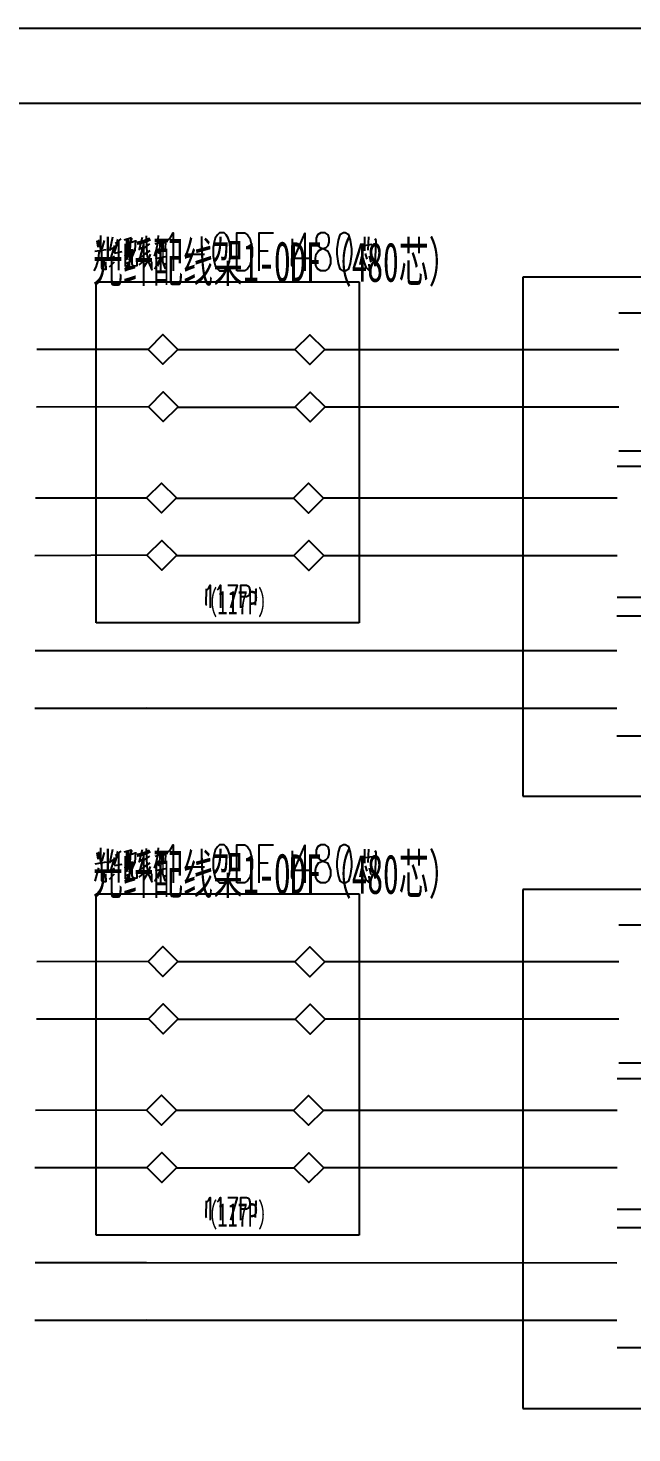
# Model space of a CAD drawing. Header units: metres. Extents: x 17 to 1757, y 17 to 1207.
# Drawn here: x 301 to 528, y 678 to 1207 of the extents above; entities that cross this region are included whole.
import ezdxf

# ---------------------------------------------------------------- set-up
doc = ezdxf.new("R2010")
doc.units = ezdxf.units.M
for name, color, linetype in [('LINES', 7, 'Continuous'), ('POLYLINES', 4, 'Continuous'), ('RECTS', 7, 'Continuous'), ('TEXTS', 3, 'Continuous')]:
    doc.layers.add(name, color=color, linetype=linetype)

msp = doc.modelspace()

# ---------------------------------------------------------------- linework, layer by layer
at = {"layer": 'LINES'}
for p, q in [((1672.37, 1179.07), (87.79, 1179.07)), ((328.34, 1129.25), (328.34, 1123.63)), ((332.81, 1128.67), (331.8, 1123.92)), ((335.98, 1127.95), (333.82, 1126.22)), ((337.27, 1127.66), (340.01, 1128.53)), ((338.71, 1127.81), (338.71, 1122.05)), ((344.04, 1128.53), (342.89, 1124.06)), ((346.34, 1128.38), (346.92, 1127.23)), ((350.09, 1129.25), (349.8, 1126.22)), ((405.24, 1130.26), (405.24, 1116)), ((427.7, 1128.82), (427.7, 1123.49)), ((429.29, 1128.82), (429, 1123.78)), ((330.5, 1123.92), (326.18, 1123.2)), ((327.48, 1124.93), (327.05, 1127.23)), ((328.92, 1124.21), (329.78, 1127.38)), ((331.66, 1123.63), (333.1, 1124.64)), ((333.53, 1125.5), (332.09, 1120.61)), ((333.53, 1122.62), (336.41, 1123.2)), ((335.11, 1127.09), (335.11, 1116.14)), ((337.56, 1126.08), (337.56, 1117.58)), ((337.56, 1125.36), (339.29, 1125.79)), ((339.43, 1126.08), (339.14, 1117.44)), ((340.01, 1126.8), (341.45, 1127.23)), ((341.45, 1123.78), (340.15, 1123.34)), ((341.45, 1127.52), (341.3, 1123.78)), ((342.74, 1123.92), (344.04, 1124.78)), ((344.47, 1125.94), (343.18, 1120.9)), ((344.9, 1124.64), (346.92, 1126.08)), ((344.9, 1122.19), (347.06, 1123.63)), ((348.94, 1126.08), (350.81, 1126.51)), ((350.95, 1123.06), (350.95, 1115.86)), ((351.38, 1127.23), (351.38, 1123.06)), ((351.38, 1126.37), (352.82, 1126.66)), ((352.82, 1124.06), (351.38, 1123.78)), ((352.82, 1127.09), (352.68, 1124.06)), ((388.1, 1123.49), (391.42, 1123.49)), ((426.26, 1125.22), (430.58, 1125.94)), ((330.5, 1116.29), (330.36, 1119.31)), ((331.66, 1117.44), (333.53, 1119.31)), ((331.8, 1120.46), (333.53, 1121.47)), ((337.56, 1118.74), (339, 1119.17)), ((337.85, 1120.32), (338.71, 1120.61)), ((338.71, 1122.05), (339.14, 1122.05)), ((344.62, 1121.76), (342.89, 1120.75)), ((342.89, 1118.16), (344.76, 1119.74)), ((350.95, 1120.9), (348.65, 1116.58)), ((349.08, 1120.61), (352.97, 1121.33)), ((360.17, 1122.19), (367.51, 1122.19)), ((426.55, 1121.18), (425.98, 1118.16)), ((427.99, 1122.48), (428.57, 1120.32)), ((429.43, 1121.62), (430.15, 1119.17)), ((913.7, 1113.55), (487.32, 1113.55)), ((487.32, 1113.55), (487.32, 917.93)), ((326.62, 983.23), (326.62, 1111.82)), ((326.62, 1111.82), (425.76, 1111.82)), ((425.76, 1111.82), (425.76, 983.23)), ((346.2, 1086.34), (304.3, 1086.34)), ((401.5, 1086.19), (357.43, 1086.19)), ((523.46, 1086.19), (412.87, 1086.19)), ((346.34, 1064.74), (304.15, 1064.59)), ((401.64, 1064.45), (357.58, 1064.45)), ((523.46, 1064.59), (412.87, 1064.59)), ((345.62, 1030.32), (303.86, 1030.32)), ((401.06, 1030.18), (356.86, 1030.18)), ((522.89, 1030.32), (412.3, 1030.32)), ((345.77, 1008.72), (303.58, 1008.58)), ((401.06, 1008.58), (357, 1008.58)), ((522.89, 1008.58), (412.44, 1008.58)), ((425.76, 983.23), (326.62, 983.23)), ((345.62, 972.72), (303.72, 972.72)), ((522.74, 972.72), (303.72, 972.72)), ((345.77, 951.12), (303.58, 950.98)), ((522.74, 950.98), (303.58, 950.98)), ((487.32, 917.93), (913.7, 917.93)), ((327.48, 894.24), (327.05, 896.54)), ((328.34, 898.42), (328.34, 892.8)), ((328.92, 893.52), (329.78, 896.69)), ((332.81, 897.84), (331.8, 893.09)), ((335.98, 897.26), (333.82, 895.54)), ((335.11, 896.4), (335.11, 885.46)), ((337.27, 896.98), (340.01, 897.7)), ((337.56, 895.39), (337.56, 886.75)), ((337.56, 894.67), (339.29, 895.1)), ((338.71, 897.12), (338.71, 891.36)), ((339.43, 895.39), (339.14, 886.61)), ((340.01, 896.11), (341.45, 896.54)), ((341.45, 896.83), (341.3, 892.94)), ((344.04, 897.7), (342.89, 893.38)), ((344.47, 895.25), (343.18, 890.21)), ((344.9, 893.95), (346.92, 895.39)), ((346.34, 897.55), (346.92, 896.54)), ((348.94, 895.39), (350.81, 895.82)), ((350.09, 898.42), (349.8, 895.54)), ((351.38, 896.54), (351.38, 892.22)), ((351.38, 895.68), (352.82, 895.97)), ((352.82, 896.4), (352.68, 893.38)), ((405.24, 899.57), (405.24, 885.31)), ((426.26, 894.53), (430.58, 895.25)), ((427.7, 897.98), (427.7, 892.66)), ((429.29, 897.98), (429, 892.94)), ((330.5, 893.09), (326.18, 892.37)), ((326.26, 885.89), (327.7, 890.93)), ((331.66, 892.8), (333.1, 893.95)), ((331.8, 889.78), (333.53, 890.78)), ((333.53, 894.82), (332.09, 889.92)), ((333.53, 891.79), (336.41, 892.37)), ((337.85, 889.63), (338.71, 889.92)), ((338.71, 891.36), (339.14, 891.36)), ((341.45, 892.94), (340.15, 892.51)), ((342.74, 893.09), (344.04, 894.1)), ((344.62, 891.07), (342.89, 890.06)), ((344.9, 891.5), (347.06, 892.8)), ((350.95, 890.21), (348.65, 885.74)), ((349.08, 889.92), (352.97, 890.64)), ((350.95, 892.22), (350.95, 885.17)), ((352.82, 893.38), (351.38, 892.94)), ((360.17, 891.36), (367.51, 891.36)), ((388.1, 892.8), (391.42, 892.8)), ((426.55, 890.5), (425.98, 887.47)), ((427.99, 891.65), (428.57, 889.63)), ((429.43, 890.93), (430.15, 888.48)), ((330.5, 885.6), (330.36, 888.62)), ((331.66, 886.61), (333.53, 888.62)), ((337.56, 888.05), (339, 888.48)), ((342.89, 887.47), (344.76, 889.06)), ((326.62, 752.54), (326.62, 881.14)), ((326.62, 881.14), (425.76, 881.14)), ((425.76, 881.14), (425.76, 752.54)), ((913.7, 882.79), (487.32, 882.79)), ((487.32, 882.79), (487.32, 687.17)), ((346.2, 855.65), (304.3, 855.5)), ((401.5, 855.5), (357.43, 855.5)), ((523.46, 855.5), (412.87, 855.5)), ((346.34, 833.9), (304.15, 833.9)), ((401.64, 833.76), (357.58, 833.76)), ((523.46, 833.9), (412.87, 833.9)), ((345.62, 799.63), (303.86, 799.49)), ((401.06, 799.49), (356.86, 799.49)), ((522.89, 799.49), (412.3, 799.49)), ((345.77, 777.89), (303.58, 777.89)), ((401.06, 777.74), (357, 777.74)), ((522.89, 777.89), (412.44, 777.89)), ((425.76, 752.54), (326.62, 752.54)), ((345.62, 742.03), (303.72, 742.03)), ((522.74, 741.89), (303.72, 742.03)), ((345.77, 720.43), (303.58, 720.29)), ((522.74, 720.29), (303.58, 720.29)), ((487.32, 687.17), (913.7, 687.17))]:
    msp.add_line(p, q, dxfattribs=at)
at = {"layer": 'POLYLINES'}
for points in [[(345.48, 1129.1), (345.77, 1122.19), (346.34, 1119.17)], [(353.69, 1127.52), (354.55, 1128.24), (355.7, 1130.26), (355.7, 1116)], [(373.13, 1130.26), (372.41, 1129.54), (371.54, 1128.24), (371.11, 1126.8), (370.68, 1124.78), (370.68, 1121.47), (371.11, 1119.46), (371.54, 1118.02), (372.41, 1116.72), (373.13, 1116), (374.86, 1116), (375.58, 1116.72), (376.44, 1118.02), (376.87, 1119.46), (377.16, 1121.47), (377.16, 1124.78), (376.87, 1126.8), (376.44, 1128.24), (375.58, 1129.54), (374.86, 1130.26), (373.13, 1130.26)], [(379.61, 1116), (379.61, 1130.26), (382.49, 1130.26), (383.64, 1129.54), (384.5, 1128.24), (384.94, 1126.8), (385.37, 1124.78), (385.37, 1121.47), (384.94, 1119.46), (384.5, 1118.02), (383.64, 1116.72), (382.49, 1116), (379.61, 1116)], [(388.1, 1116), (388.1, 1130.26), (393.43, 1130.26)], [(400.5, 1128.02), (400.24, 1118.25), (400.59, 1117.69)], [(405.24, 1130.26), (401.06, 1120.75), (407.26, 1120.75)], [(411.29, 1130.26), (409.99, 1129.54), (409.56, 1128.24), (409.56, 1126.8), (409.99, 1125.5), (410.86, 1124.78), (412.44, 1124.21), (413.74, 1123.49), (414.46, 1122.19), (414.89, 1120.75), (414.89, 1118.74), (414.46, 1117.44), (414.02, 1116.72), (412.87, 1116), (411.29, 1116), (409.99, 1116.72), (409.56, 1117.44), (409.27, 1118.74), (409.27, 1120.75), (409.56, 1122.19), (410.42, 1123.49), (411.72, 1124.21), (413.3, 1124.78), (414.02, 1125.5), (414.46, 1126.8), (414.46, 1128.24), (414.02, 1129.54), (412.87, 1130.26), (411.29, 1130.26)], [(419.78, 1130.26), (418.49, 1129.54), (417.77, 1127.52), (417.34, 1124.21), (417.34, 1122.19), (417.77, 1118.74), (418.49, 1116.72), (419.78, 1116), (420.5, 1116), (421.8, 1116.72), (422.52, 1118.74), (422.95, 1122.19), (422.95, 1124.21), (422.52, 1127.52), (421.8, 1129.54), (420.5, 1130.26), (419.78, 1130.26)], [(431.71, 1117.69), (432.13, 1127.44), (431.8, 1128.02)], [(325.9, 1116), (326.62, 1117.3), (327.48, 1119.89), (327.91, 1123.49)], [(328.63, 1123.78), (328.63, 1117.15), (329.06, 1116.58), (330.5, 1116.58)], [(338.14, 1127.66), (338.14, 1124.21), (337.85, 1121.33)], [(340.15, 1124.06), (340.15, 1118.59), (340.58, 1117.87)], [(349.8, 1126.22), (349.22, 1123.92), (348.5, 1121.47)], [(350.95, 1126.94), (350.23, 1122.62), (349.8, 1124.21)], [(340.58, 1117.87), (342.17, 1118.02), (342.02, 1120.61)], [(347.06, 1122.19), (346.2, 1120.03), (344.47, 1117.15)], [(346.34, 1119.17), (347.64, 1116.29), (347.64, 1119.31)], [(351.1, 1120.9), (352.54, 1117.01), (353.26, 1117.01)], [(427.13, 1120.75), (427.56, 1119.02), (428.28, 1117.3), (429.72, 1115.86), (429.43, 1118.45)], [(357.46, 1086.36), (351.83, 1091.99), (346.2, 1086.36), (351.83, 1080.73), (357.46, 1086.36), (357.46, 1086.36)], [(412.8, 1086.26), (407.17, 1091.89), (401.54, 1086.26), (407.17, 1080.63), (412.8, 1086.26), (412.8, 1086.26)], [(357.59, 1064.74), (351.96, 1070.37), (346.33, 1064.74), (351.96, 1059.11), (357.59, 1064.74), (357.59, 1064.74)], [(412.94, 1064.64), (407.31, 1070.27), (401.68, 1064.64), (407.31, 1059.01), (412.94, 1064.64), (412.94, 1064.64)], [(356.91, 1030.35), (351.28, 1035.98), (345.65, 1030.35), (351.28, 1024.72), (356.91, 1030.35), (356.91, 1030.35)], [(412.25, 1030.26), (406.62, 1035.89), (400.99, 1030.26), (406.62, 1024.62), (412.25, 1030.26), (412.25, 1030.26)], [(357.04, 1008.74), (351.41, 1014.37), (345.78, 1008.74), (351.41, 1003.11), (357.04, 1008.74), (357.04, 1008.74)], [(412.39, 1008.64), (406.76, 1014.27), (401.13, 1008.64), (406.76, 1003.01), (412.39, 1008.64), (412.39, 1008.64)], [(368.16, 996.12), (368, 990.25), (368.21, 989.92)], [(368.52, 995.76), (368.95, 996.19), (369.67, 997.49), (369.67, 988.99)], [(372.41, 995.76), (372.84, 996.19), (373.56, 997.49), (373.56, 988.99)], [(376.3, 997.49), (379.75, 997.49), (377.3, 988.99)], [(381.19, 988.99), (381.19, 997.49), (383.35, 997.49), (384.07, 997.06), (384.36, 996.62), (384.5, 995.76), (384.5, 994.61), (384.36, 993.74), (384.07, 993.46), (383.35, 993.02), (381.19, 993.02)], [(386.64, 989.92), (386.89, 995.77), (386.69, 996.12)], [(338.14, 896.98), (338.14, 893.52), (337.85, 890.64)], [(345.48, 898.27), (345.77, 891.5), (346.34, 888.48)], [(349.8, 895.54), (349.22, 893.09), (348.5, 890.78)], [(350.95, 896.26), (350.23, 891.79), (349.8, 893.52)], [(353.69, 896.83), (354.55, 897.55), (355.7, 899.57), (355.7, 885.31)], [(373.13, 899.57), (372.41, 898.85), (371.54, 897.55), (371.11, 896.11), (370.68, 894.1), (370.68, 890.78), (371.11, 888.77), (371.54, 887.33), (372.41, 886.03), (373.13, 885.31), (374.86, 885.31), (375.58, 886.03), (376.44, 887.33), (376.87, 888.77), (377.16, 890.78), (377.16, 894.1), (376.87, 896.11), (376.44, 897.55), (375.58, 898.85), (374.86, 899.57), (373.13, 899.57)], [(379.61, 885.31), (379.61, 899.57), (382.49, 899.57), (383.64, 898.85), (384.5, 897.55), (384.94, 896.11), (385.37, 894.1), (385.37, 890.78), (384.94, 888.77), (384.5, 887.33), (383.64, 886.03), (382.49, 885.31), (379.61, 885.31)], [(388.1, 885.31), (388.1, 899.57), (393.43, 899.57)], [(400.5, 897.29), (400.24, 887.52), (400.59, 886.96)], [(405.24, 899.57), (401.06, 890.06), (407.26, 890.06)], [(411.29, 899.57), (409.99, 898.85), (409.56, 897.55), (409.56, 896.11), (409.99, 894.82), (410.86, 894.1), (412.44, 893.38), (413.74, 892.8), (414.46, 891.36), (414.89, 890.06), (414.89, 888.05), (414.46, 886.75), (414.02, 886.03), (412.87, 885.31), (411.29, 885.31), (409.99, 886.03), (409.56, 886.75), (409.27, 888.05), (409.27, 890.06), (409.56, 891.36), (410.42, 892.8), (411.72, 893.38), (413.3, 894.1), (414.02, 894.82), (414.46, 896.11), (414.46, 897.55), (414.02, 898.85), (412.87, 899.57), (411.29, 899.57)], [(419.78, 899.57), (418.49, 898.85), (417.77, 896.83), (417.34, 893.38), (417.34, 891.36), (417.77, 888.05), (418.49, 886.03), (419.78, 885.31), (420.5, 885.31), (421.8, 886.03), (422.52, 888.05), (422.95, 891.36), (422.95, 893.38), (422.52, 896.83), (421.8, 898.85), (420.5, 899.57), (419.78, 899.57)], [(431.71, 886.96), (432.13, 896.72), (431.8, 897.29)], [(328.63, 892.94), (328.63, 886.32), (329.06, 885.74), (330.5, 885.74)], [(340.15, 893.38), (340.15, 887.9), (340.58, 887.04)], [(340.58, 887.04), (342.17, 887.18), (342.02, 889.92)], [(347.06, 891.5), (346.2, 889.34), (344.47, 886.32)], [(351.1, 890.21), (352.54, 886.18), (353.26, 886.18)], [(427.13, 890.06), (427.56, 888.34), (428.28, 886.46), (429.72, 885.17), (429.43, 887.76)], [(346.34, 888.48), (347.64, 885.6), (347.64, 888.62)], [(357.46, 855.63), (351.83, 861.26), (346.2, 855.63), (351.83, 850), (357.46, 855.63), (357.46, 855.63)], [(412.8, 855.53), (407.17, 861.16), (401.54, 855.53), (407.17, 849.9), (412.8, 855.53), (412.8, 855.53)], [(357.59, 834.01), (351.96, 839.64), (346.33, 834.01), (351.96, 828.38), (357.59, 834.01), (357.59, 834.01)], [(412.94, 833.91), (407.31, 839.54), (401.68, 833.91), (407.31, 828.28), (412.94, 833.91), (412.94, 833.91)], [(356.91, 799.63), (351.28, 805.26), (345.65, 799.63), (351.28, 794), (356.91, 799.63), (356.91, 799.63)], [(412.25, 799.53), (406.62, 805.16), (400.99, 799.53), (406.62, 793.9), (412.25, 799.53), (412.25, 799.53)], [(357.04, 778.01), (351.41, 783.64), (345.78, 778.01), (351.41, 772.38), (357.04, 778.01), (357.04, 778.01)], [(412.39, 777.91), (406.76, 783.54), (401.13, 777.91), (406.76, 772.28), (412.39, 777.91), (412.39, 777.91)], [(368.16, 765.39), (368, 759.53), (368.21, 759.19)], [(368.52, 765.07), (368.95, 765.5), (369.67, 766.66), (369.67, 758.16)], [(372.41, 765.07), (372.84, 765.5), (373.56, 766.66), (373.56, 758.16)], [(376.3, 766.66), (379.75, 766.66), (377.3, 758.16)], [(381.19, 758.16), (381.19, 766.66), (383.35, 766.66), (384.07, 766.37), (384.36, 765.94), (384.5, 765.07), (384.5, 763.92), (384.36, 763.06), (384.07, 762.62), (383.35, 762.34), (381.19, 762.34)], [(386.64, 759.19), (386.89, 765.04), (386.69, 765.39)]]:
    msp.add_lwpolyline(points, dxfattribs=at)
at = {"layer": 'RECTS'}
for points in [[(16.87, 1207.44), (1700.66, 1207.44), (1700.66, 16.85), (16.87, 16.85)], [(523.46, 1100.16), (632.33, 1100.16), (632.33, 1048.03), (523.46, 1048.03)], [(522.89, 1042.27), (631.75, 1042.27), (631.75, 992.88), (522.89, 992.88)], [(522.74, 985.97), (631.75, 985.97), (631.75, 940.61), (522.74, 940.61)], [(523.46, 869.47), (632.33, 869.47), (632.33, 817.34), (523.46, 817.34)], [(522.89, 811.58), (631.75, 811.58), (631.75, 762.19), (522.89, 762.19)], [(522.89, 755.42), (631.9, 755.42), (631.9, 710.06), (522.89, 710.06)]]:
    msp.add_lwpolyline(points, dxfattribs=at)

# ---------------------------------------------------------------- texts
at = {"layer": 'TEXTS'}
for s, height, width, p in [('光纤配线架1-ODF（480芯）', 14.85, 0.585674, (325.46, 1111.84)), ('（117P）', 8.91, 0.62923, (365.06, 986.5)), ('光纤配线架1-ODF（480芯）', 14.85, 0.585674, (325.46, 881.15)), ('（117P）', 8.91, 0.62923, (365.06, 755.67))]:
    msp.add_text(s, height=height, dxfattribs=dict(at, width=width)).set_placement(p)

doc.saveas('drawing.dxf')
